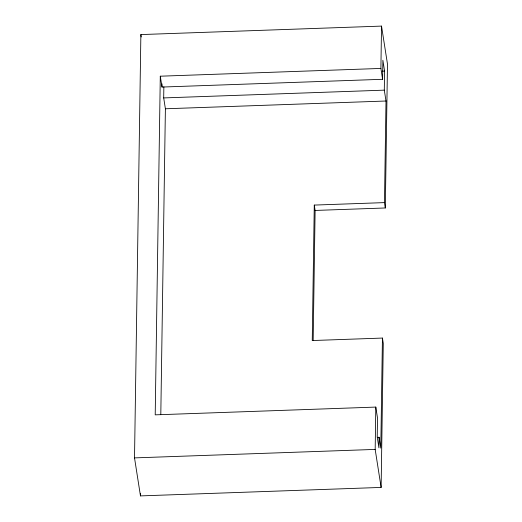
<?xml version="1.0" encoding="UTF-8"?>
<svg xmlns="http://www.w3.org/2000/svg" width="522" height="522" viewBox="0 0 522 522"><rect width="100%" height="100%" fill="white"/><g stroke="black" fill="none" stroke-linecap="round" stroke-linejoin="round"><path stroke-width="0.78" d="M314.277 205.081L312.247 340.54L382.437 338.067L383.278 343.43L381.125 487.424L140.47 495.9L134.519 457.892L140.875 34.576L381.53 26.1L387.481 64.108L385.314 207.971L315.118 210.444L314.277 205.081L384.473 202.608L385.314 207.971M140.47 495.9L140.503 493.46M160.293 76.199L161.996 87.057L382.593 79.292L380.897 68.434L160.293 76.199L155.21 414.853L375.807 407.082L377.51 417.946L377.223 436.992L378.926 447.856L379.083 437.273L377.458 437.325M161.996 87.057L162.042 83.885M160.809 414.344L165.396 108.778L163.693 97.921L163.862 86.809M313.174 340.227L315.118 210.444M381.125 487.424L375.174 449.416L375.807 407.082M380.897 68.434L381.53 26.1M382.593 79.292L382.88 60.245L384.583 71.103L384.296 90.149L385.999 101.014L384.473 202.608M382.437 338.067L380.786 448.13L379.083 437.273M382.143 71.188L384.583 71.103M163.693 97.921L384.296 90.149M165.396 108.778L385.999 101.014M134.519 457.892L375.174 449.416M140.875 34.576L141.247 36.951"/></g></svg>
